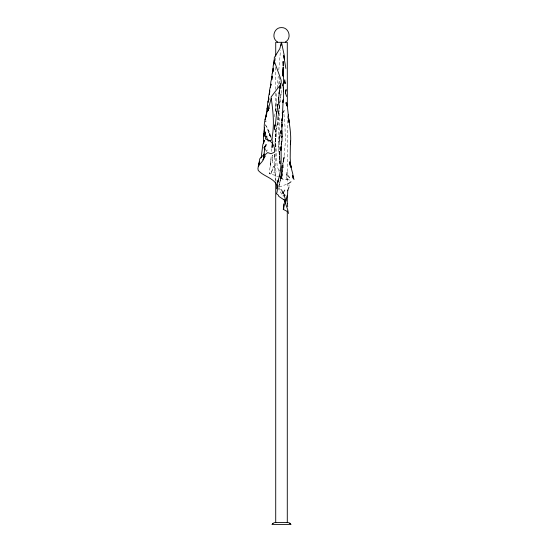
<?xml version="1.0" encoding="UTF-8"?>
<svg xmlns="http://www.w3.org/2000/svg" width="552" height="552" viewBox="0 0 552 552"><rect width="100%" height="100%" fill="white"/><g stroke="black" fill="none" stroke-linecap="round" stroke-linejoin="round"><path stroke-width="0.41" stroke-dasharray="2.76 2.07" d="M275.593 129.244L275.758 143.623L277.159 166.18L278.443 169.671L280.733 169.747M279.429 83.938L279.491 79.964M287.316 179.524L286.833 179.372L286.405 172.051L287.316 179.524L283.39 179.745L280.078 177.509M279.588 156.575L279.657 153.063L278.263 149.62L278.981 141.346L281.092 130.203M275.897 110.973L276.828 91.77M288.993 186.459L289.069 184.954M281.43 123.172L281.541 121.509M271.639 151.462L271.908 147.66M281.182 123.689L281.299 122.033M270.998 158.872L270.335 166.414L271.246 155.195M278.767 84.408L279.395 77.183M278.788 69.931L280.499 50.453M277.152 87.906L278.243 76.231M272.564 140.125L272.854 137.137M274.641 116.727L276.214 101.782M270.618 162.599L269.197 173.742L274.565 175.184L277.677 176.709M282.382 83.276L281.962 87.002L282.52 84.145M274.868 145.728L275.137 143.465L275.407 147.094L275.02 142.602L275.593 138.103L275.807 141.74L275.455 137.269L276.159 132.811L276.172 136.454L275.959 131.983L276.918 127.602L276.504 131.224L276.559 126.725L277.863 122.489L276.842 125.994L278.132 116.293L278.042 119.936C277.201 114.761 280.105 110.034 279.202 104.804M280.105 98.994L279.567 103.452L280.547 99.94L279.478 103.486M280.761 130.327L279.029 141.809L281.072 130.293M280.471 133.584L280.554 133.129M280.858 174.825L281.458 171.81L281.237 175.543L281.154 171.72M282.196 85.615L280.616 97.462L281.051 93.847L280.112 98.215M283.645 112.753L284.342 109.848L283.507 112.228M281.548 170.23L282.141 167.994L281.541 171.679L281.699 167.801L282.962 164.116L282.072 167.732L282.472 163.799L283.873 160.142L282.907 163.737L283.224 159.769L284.88 156.237L283.735 159.756M266.65 151.434L267.244 149.902M278.125 187.052L279.712 183.409L279.153 187.107L278.125 187.052L280.933 190.426M286.35 184.34L279.153 187.107L279.333 183.25L280.657 179.628L279.816 183.278L280.126 179.428L281.513 175.909L280.23 179.421L280.816 175.619L280.92 179.359L280.713 175.577M280.706 170.071L271.977 173.404L269.197 173.742M286.833 179.372L288.82 179.752L290.738 180.863M287.875 175.757L290.117 178.827L288.468 175.474L287.537 172.038M265.043 149.178L266.45 151.151L265.505 149.13M281.789 194.187L278.16 188.253M281.127 165.786L283.19 168.898L281.479 165.248L281.734 172.721L282.486 176.385L281.824 172.555L282.493 168.691L281.975 176.295C281.734 170.03 284.363 163.958 283.742 157.555L283.569 161.294L285.37 142.092L285.005 126.401L283.618 110.545M270.853 137.2L268.9 133.612L267.962 130.306L270.79 137.103M265.781 125.228L269.328 131.866L271.087 136.634M270.894 137.22L268.9 133.612L270.356 136.758M265.374 124.531L268.258 130.707L270.411 137.069M280.202 160.584L279.333 158.569L280.168 161.425M280.996 175.667L282.348 179.152L281.092 175.315L282.1 178.91L280.706 170.651M282.52 165.317L283.645 168.919M276.055 181.256L274.365 169.429L274.454 164.737L274.779 168.305L274.137 163.689L274.627 154.443L274.503 158.051L274.227 153.456M280.092 163.916L279.471 150.523L280.119 164.213M280.002 162.605L280.105 164.096M279.609 163.558L278.684 143.637L278.091 107.971M279.988 162.309L279.767 158.286M265.864 120.446L265.892 122.033L265.864 120.619M279.609 154.546L279.174 111.187L278.263 114.726L279.56 105.052L279.319 108.682L279.271 104.197M287.288 115.623L287.288 188.066M275.717 57.843L275.717 61.293M275.717 67.33L275.717 89.748M275.717 93.198L275.717 111.311M275.717 129.416L275.717 181.166M272.647 155.077L272.26 162.619L272.647 155.077M272.239 169.823L271.17 173.611L273.433 166.262L272.239 169.823"/><path stroke-width="0.83" d="M273.164 69.621L273.178 68.2L272.447 72.892L273.55 69.504L272.06 73.954L271.777 79.75L272.17 76.21L270.853 81.841L270.308 87.589L271.108 84.118L269.638 89.645L269.535 94.316L269.755 90.756L268.631 96.421L268.672 98.76M263.545 143.692L263.476 137.724L264.208 132.977L263.994 136.468L263.856 131.659L264.629 127.264M283.266 68.006L282.976 76.21L283.21 66.992L283.01 75.631M288.427 115.879L287.337 106.143L287.288 42.318L275.717 42.318L275.717 56.118M283.445 75.99L283.245 68.986M283.452 91.708L283.452 75.389M281.824 126.38L281.968 124.214L281.824 134.157M274.054 60.009L273.647 64.77L274.351 61.306L274.289 57.615L279.829 48.7L281.499 42.318L284.08 54.655L284.418 59.202L283.735 55.628L285.853 68.462M272.336 144.1L272.039 147.55L272.571 142.664M282.362 116.086L283.19 99.815L282.921 101.975M274.447 129.796L275.006 124.876L274.289 128.271L275.503 123.531L276.773 111.456L276.269 113.526M263.525 157.775L264.877 147.784M266.154 116.127L266.768 110.221L267.913 105.646L267.127 109.11L267.679 103.272L268.955 98.76L268.024 102.203L268.665 97.531M281.824 127.077L282.348 117.873L281.824 120.729M281.037 45.43L281.499 42.318M261.151 157.851L262.821 144.748L264.339 140.242L263.704 143.002M282.859 102.665L283.431 98.932L283.376 88.085L283.404 89.534M276.607 188.805L278.539 179.158L277.483 182.47C281.727 171.148 281.265 158.665 280.989 146.784L280.892 150.413L281.699 141.312L281.306 143.458M281.748 137.338L282.003 135.909L282.01 140.498L281.203 144.155M281.775 137.262L282.175 135.04L281.644 130.534L281.713 131.983M280.927 83.649L280.078 88.313L280.416 84.773L281.244 82.524L281.113 80.054L274.351 61.306L273.171 65.909L273.109 70.173M281.837 120.702L282.569 116.989L282.286 112.463M283.935 83.676L284.749 79.757L285.26 83.538L284.535 81.247M285.37 92.874L286.095 89.569L285.384 93.295L285.37 92.874L286.619 96.455M278.415 99.132L278.746 97.752L278.415 103.562L277.325 106.481M279.015 93.412L279.698 90.652L278.512 98.884M279.036 93.329L280.416 84.773L271.087 97.035C273.123 111.29 274.772 125.884 271.549 140.146L268.196 141.07L266.802 137.841L266.809 136.075L265.829 136.765L265.477 139.035C271.543 140.208 275.6 146.211 274.399 152.269L271.004 153.732L267.692 152.594L263.89 155.664C265.291 162.191 256.266 163.916 258.219 170.375C264.753 177.985 280.319 178.724 276.931 192.613L276.428 193.724L278.456 195.187L278.794 196.36L284.963 200.507L284.97 202.853L283.204 209.367L287.24 211.416L287.861 211.057L287.758 209.836L284.038 199.355M265.995 116.506L266.795 113.45M258.253 166.435L259.55 161.66L258.75 165.013L259.73 158.817L264.353 154.015M271.094 98.601L267.782 110.993L269.155 107.84L266.395 113.429L265.181 119.625L265.988 116.355C263.987 122.02 263.594 128.278 265.264 134.081L264.787 131.673L265.429 136.73M276.373 113.374L277.256 110.331L277.856 104.528L277.428 105.894M288.951 187.204L287.64 190.723L287.702 190.192L287.64 193.952L285.881 201.287L285.619 199.879M278.967 176.461L279.609 175.205M282.907 193.228L284.749 190.102M262.759 159.859L265.422 155.899M265.981 145.838L264.07 147.846L265.043 149.178M272.391 523.813L272.936 523.317M272.653 523.551L274.606 522.551M285.356 41.993C292.091 38.495 289.082 27.262 281.499 27.6C273.923 27.262 270.908 38.495 277.642 41.993M288.109 183.878L290.994 181.767M283.128 195.919L285.205 195.346L282.859 193.124M275.262 522.475L287.737 522.475M271.936 524.4L291.063 524.4M288.392 522.551L290.614 523.813L289.759 523.103M285.653 102.81L287.337 106.143M281.506 189.688L282.962 192.883M286.633 104.749L287.212 106.115L286.557 102.306M284.377 196.057L285.412 199.375M294.016 179.566L292.705 175.35L293.126 178.262L292.808 173.97L290.2 164.02L291.29 167.532L290.179 163.247L290.787 166.87L290.179 158.003L290.449 141.036L290.393 144.714C291.352 136.089 289.966 127.395 288.661 118.894L289.117 122.578L288.33 114.54M287.861 211.057L288.551 213.514M272.515 140.629L272.819 142.099M287.33 203.716L287.716 206.717M283.569 203.902L283.756 208.946M287.288 195.822L287.288 203.584M287.288 211.347L287.288 522.675M275.717 182.029L275.717 522.675M266.112 144.693L264.111 147.867L266.112 144.693M290.421 166.283L289.634 161.943L290.421 166.283M283.176 62.376L283.128 61.355L283.245 65.957L283.176 62.376"/></g></svg>
